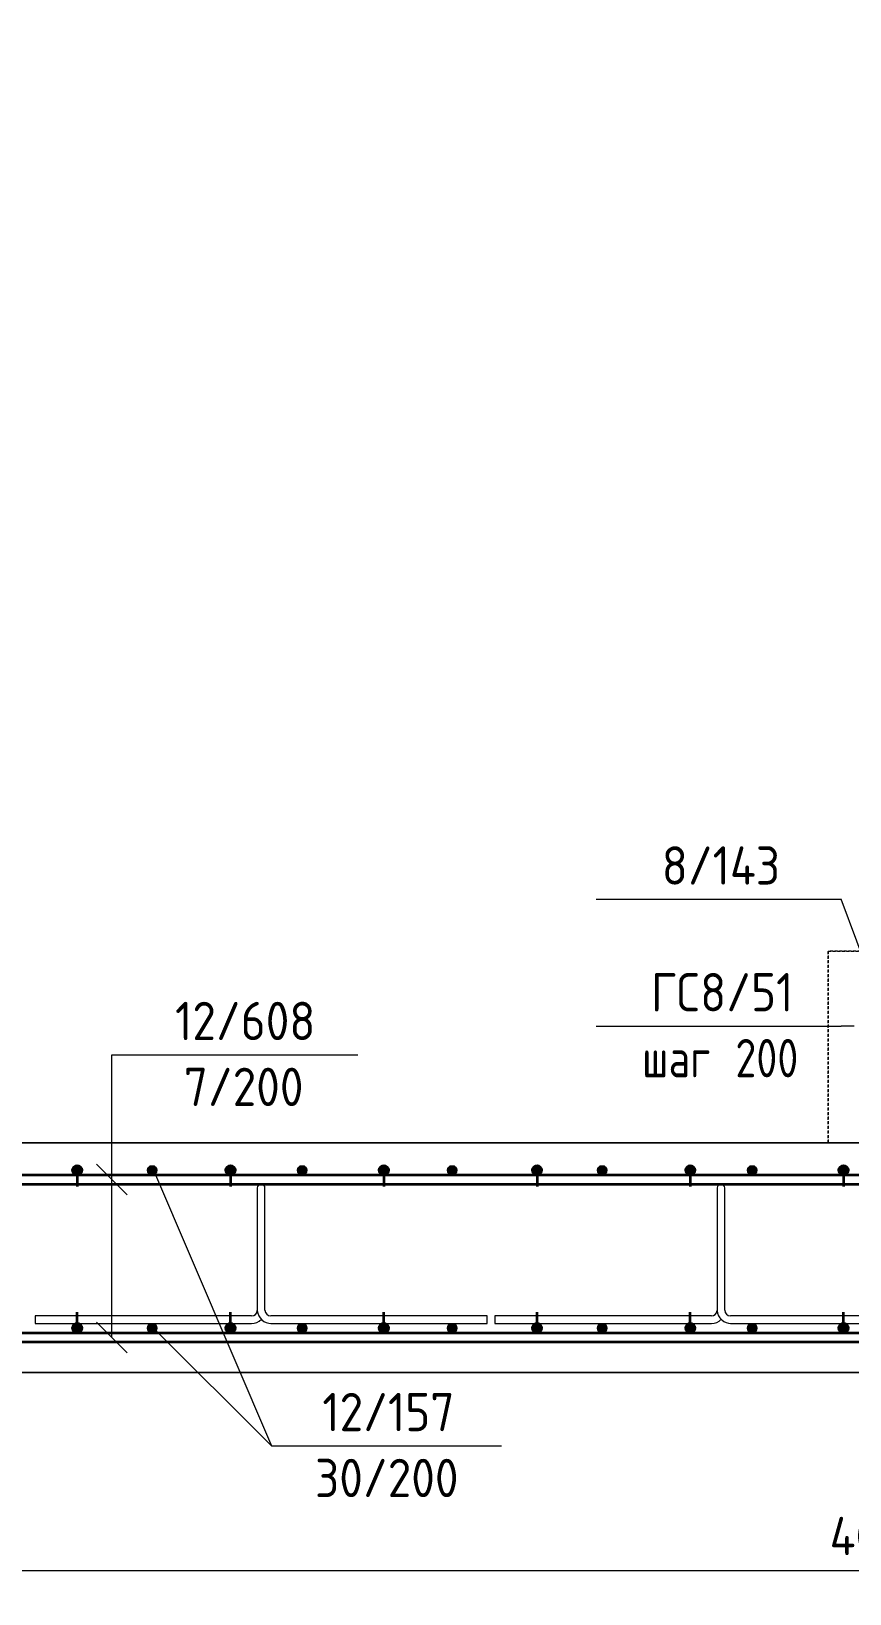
# Model space of a CAD drawing. Header units: millimetres. Extents: x 38156 to 72532, y -3741 to 33881.
# Drawn here: x 49410 to 50478, y -3308 to -1270 of the extents above; entities that cross this region are included whole.
import ezdxf

# ---------------------------------------------------------------- set-up
doc = ezdxf.new("R2010")
doc.units = ezdxf.units.MM
doc.linetypes.add('01 Штриховая _4 мм_', pattern=[6, 3.5, -2.5])
for name, color, linetype, lineweight in [('AA_Dim', 7, 'Continuous', 9), ('AA_Dim-20', 7, 'Continuous', 9), ('AA_Oformlenie', 7, 'Continuous', 9), ('AA_Vinoska', 7, 'Continuous', 9), ('AF_Perekritie', 7, 'Continuous', 20), ('AF_Perekritie_Опалубка', 253, 'Continuous', 20), ('KR_Armatura', 7, 'Continuous', 20), ('KR_Armatura_Tonkie', 7, 'Continuous', 20), ('KR_Fundament', 7, 'Continuous', 20)]:
    doc.layers.add(name, color=color, linetype=linetype, lineweight=lineweight)
doc.styles.add('ISOCPEUR_2', font='isocpeur.ttf', dxfattribs={"width": 0.9, "height": 50})
doc.styles.add('ISOCPEUR_3', font='isocpeur.ttf', dxfattribs={"width": 0.8, "height": 50})
doc.dimstyles.new('01_Точн_3_знака__непрозр__1', dxfattribs={"dimscale": 304.8, "dimtxt": 49.799059, "dimasz": 0.111549, "dimexe": 0.098425, "dimexo": 0.065617, "dimgap": 0.016404, "dimtad": 1, "dimdec": 3, "dimrnd": 0.001, "dimdsep": 46, "dimtxsty": 'ISOCPEUR_2', "dimblk1": 'OBLIQUE', "dimblk2": 'OBLIQUE', "dimsah": 1, "dimcen": 0.09, "dimdle": 0.098425, "dimazin": 0, "dimtfac": 1, "dimtdec": 4, "dimtix": 1, "dimtmove": 0, "dimatfit": 3, "dimfxl": 1, "dimtvp": 1, "dimtfill": 1, "dimtolj": 1, "dimtzin": 0, "dimlwd": 18, "dimlwe": 18, "dimarcsym": 2})

# ---------------------------------------------------------------- blocks, each defined once
blk = doc.blocks.new('Лестница - Лестница-3665204-Разрез 1 Арм')
at = {"layer": 'AF_Perekritie', "linetype": '01 Штриховая _4 мм_'}
for p, q in [((44340.1, -1270), (44640.1, -1270)), ((44340.1, -1470), (44340.1, -1270)), ((44340.1, -1270), (44340.1, -1470)), ((44640.1, -1270), (44340.1, -1270)), ((44640.1, -1270), (44640.1, -1510.4)), ((44640.1, -1510.4), (44640.1, -1270)), ((44040.1, -1670), (44040.1, -1470)), ((44040.1, -1470), (44340.1, -1470)), ((44340.1, -1470), (44040.1, -1470)), ((44040.1, -1470), (44040.1, -1670)), ((44400.6, -1670), (42840.1, -2710.4)), ((42840.1, -2710.4), (44400.6, -1670)), ((43740.1, -1870), (43740.1, -1670)), ((43740.1, -1670), (44040.1, -1670)), ((44040.1, -1670), (43740.1, -1670)), ((43740.1, -1670), (43740.1, -1870)), ((44440.1, -1670), (44400.6, -1670)), ((44400.6, -1670), (44440.1, -1670)), ((43440.1, -2070), (43440.1, -1870)), ((43440.1, -1870), (43740.1, -1870)), ((43740.1, -1870), (43440.1, -1870)), ((43440.1, -1870), (43440.1, -2070)), ((43140.1, -2270), (43140.1, -2070)), ((43140.1, -2070), (43440.1, -2070)), ((43440.1, -2070), (43140.1, -2070)), ((43140.1, -2070), (43140.1, -2270)), ((42840.1, -2470), (42840.1, -2270)), ((42840.1, -2270), (43140.1, -2270)), ((43140.1, -2270), (42840.1, -2270)), ((42840.1, -2270), (42840.1, -2470)), ((42540.1, -2720), (42540.1, -2470)), ((42540.1, -2470), (42840.1, -2470)), ((42840.1, -2470), (42540.1, -2470)), ((42540.1, -2470), (42540.1, -2720)), ((42840.1, -2710.4), (42840.1, -2720)), ((42840.1, -2720), (42840.1, -2710.4)), ((42840.1, -2720), (42540.1, -2720)), ((42540.1, -2720), (42840.1, -2720))]:
    blk.add_line(p, q, dxfattribs=at)
blk = doc.blocks.new('350_Стержень П торец СК-СГ _НесАрм_РабПлоск_ - 350_Стержень П торец СК-СГ _НесАрм_РабПлоск_-V6-Разрез 1 Арм')
at = {"layer": 'KR_Armatura_Tonkie', "lineweight": 35}
h = blk.add_hatch(color=256, dxfattribs=at)
h.paths.add_polyline_path([(44360.1, -2762), (44361.6, -2761.8), (44362, -2761.5), (44362.5, -2761.1), (44355.8, -2760.2), (44357.1, -2761.2), (44358.5, -2761.8)])
h.paths.add_polyline_path([(44365.9, -2754.4), (44364.3, -2751.8), (44363.1, -2750.8), (44362.2, -2750.8), (44362.9, -2751.5), (44362.5, -2753), (44363.8, -2753.6)])
h.paths.add_polyline_path([(44364.3, -2760.2), (44365.3, -2759), (44365.9, -2754.4), (44363.6, -2760), (44364.7, -2759.6)])
h.paths.add_polyline_path([(44356, -2759.2), (44357, -2751.4), (44354.9, -2753), (44354.3, -2754.4), (44354.1, -2756), (44354.3, -2757.6), (44354.9, -2758.6), (44354.9, -2758.2), (44355.8, -2759.1)])
h.paths.add_polyline_path([(44354.3, -2757), (44354.1, -2756), (44354.7, -2754.4)])
h.paths.add_polyline_path([(44358.5, -2751.4), (44358.6, -2750.6), (44360.8, -2750.2), (44360.1, -2750), (44358.5, -2750.2), (44357.9, -2750.7), (44358.2, -2750.8), (44358, -2751.2)])
h = blk.add_hatch(color=256, dxfattribs=at)
h.paths.add_polyline_path([(44365.9, -2754.4), (44365.3, -2753), (44364.8, -2752.7), (44365.4, -2753.6)])
h.paths.add_polyline_path([(44354.9, -2753), (44354.1, -2756), (44354.3, -2757), (44354.8, -2753.6)])
h.paths.add_polyline_path([(44362, -2761.5), (44363.1, -2761.2), (44364.3, -2760.2), (44364.8, -2759.3), (44363.9, -2759.8), (44363.6, -2760), (44365.9, -2754.4), (44362.5, -2753), (44362.9, -2751.5), (44362.3, -2750.6), (44361.1, -2750.3), (44358.5, -2750.8), (44358.5, -2751.4), (44358, -2751.2), (44358.3, -2750.6), (44357.1, -2750.8), (44355.8, -2752), (44355.8, -2752.3), (44357, -2751.4), (44355.8, -2759.1), (44354.9, -2758.2), (44354.9, -2759), (44355.8, -2760.2), (44356.4, -2760.3), (44362.4, -2761.2)])
h.paths.add_polyline_path([(44365.3, -2759), (44365.9, -2757.6), (44366.1, -2756), (44365.9, -2754.4), (44365.3, -2758.5)])
h = blk.add_hatch(color=256, dxfattribs=at)
h.paths.add_polyline_path([(44360.1, -2968), (44360.8, -2967), (44360.6, -2966.8), (44360.1, -2967.8)])
h.paths.add_polyline_path([(44360.1, -2968), (44358.5, -2967.4), (44358.5, -2966), (44355.3, -2961.8), (44354.8, -2962.6), (44354.3, -2961.2), (44354.1, -2962), (44354.3, -2963.6), (44354.8, -2964.5), (44355.8, -2966.2), (44357.1, -2967.2), (44358.5, -2967.8)])
h.paths.add_polyline_path([(44365.3, -2965), (44365.9, -2963.6), (44365.9, -2962.8)])
h.paths.add_polyline_path([(44365.3, -2965), (44365.9, -2960.4), (44365.3, -2959), (44364.3, -2957.8), (44361.8, -2967), (44364.3, -2965.6)])
h.paths.add_polyline_path([(44361.6, -2967.8), (44363.1, -2967.2), (44364.3, -2966), (44364.3, -2965.7), (44363.1, -2966.7)])
h.paths.add_polyline_path([(44357.8, -2967), (44355.8, -2966.2), (44355.4, -2964.7)])
h.paths.add_polyline_path([(44360.1, -2956), (44363, -2957.2), (44362.7, -2958.2), (44364.3, -2957.8), (44363.1, -2956.8), (44360.4, -2956.1)])
h.paths.add_polyline_path([(44354.7, -2960.1), (44357.5, -2958), (44356.4, -2959.9), (44358.5, -2959.3), (44358.7, -2956.8), (44360.1, -2956), (44358.5, -2956.2), (44357.8, -2956.6), (44357.3, -2957.2), (44354.9, -2959)])
h = blk.add_hatch(color=256, dxfattribs=at)
h.paths.add_polyline_path([(44365.3, -2965), (44366.1, -2962), (44365.8, -2961.3)])
h.paths.add_polyline_path([(44360.1, -2968), (44361.6, -2967.8), (44364.3, -2965.6), (44361.8, -2967), (44364.3, -2957.8), (44362.7, -2958.2), (44363, -2957.2), (44360.1, -2956), (44358.5, -2956.9), (44358.5, -2959.3), (44356.4, -2959.9), (44357.5, -2958), (44354.7, -2960.1), (44354.9, -2959), (44354.3, -2960.4), (44354.3, -2961), (44354.5, -2961.5), (44354.8, -2962.6), (44355.3, -2961.8), (44358.5, -2966), (44358.5, -2967.4), (44359.6, -2967.8)])
h.paths.add_polyline_path([(44360.1, -2968), (44360.6, -2966.8), (44360.8, -2967), (44360.2, -2967.8)])
h.paths.add_polyline_path([(44357.8, -2967), (44355.4, -2964.7), (44355.8, -2966.2)])
h.paths.add_polyline_path([(44363.6, -2966.6), (44364.3, -2966.2), (44364.3, -2966)])
h.paths.add_polyline_path([(44354.9, -2959), (44357.3, -2957.2), (44355.8, -2957.8)])
at = {"layer": 'AA_Oformlenie'}
for centre, start, end in [((44360.1, -2756), 360, 180), ((44360.1, -2756), 180, 360), ((44360.1, -2962), 0, 180), ((44360.1, -2962), 180, 0)]:
    blk.add_arc(centre, 6, start, end, dxfattribs=at)
at = {"layer": 'KR_Armatura_Tonkie', "lineweight": 35}
for p, q in [((44360.1, -2762), (44360.1, -2777)), ((44360.1, -2956), (44360.1, -2941))]:
    blk.add_line(p, q, dxfattribs=at)
for centre in [(44360.1, -2756), (44360.1, -2962)]:
    blk.add_circle(centre, 6, dxfattribs=at)
for centre, start, end in [((44360.1, -2756), 90, 270), ((44360.1, -2756), 90, 270), ((44360.1, -2756), 270, 90), ((44360.1, -2756), 270, 90), ((44360.1, -2962), 90, 270), ((44360.1, -2962), 90, 270), ((44360.1, -2962), 270, 90), ((44360.1, -2962), 270, 90)]:
    blk.add_arc(centre, 6, start, end, dxfattribs=at)
blk = doc.blocks.new('ЭУ_Лягушка вид_1 - 10мм-3768111-Разрез 1 Арм')
at = {"layer": 'AA_Oformlenie'}
for p, q in [((40595.1, -2779), (40595.1, -2938.5)), ((40605.1, -2938.5), (40605.1, -2779)), ((40305.1, -2946), (40305.1, -2956)), ((40587.6, -2946), (40305.1, -2946)), ((40895.1, -2946), (40612.6, -2946)), ((40895.1, -2956), (40895.1, -2946)), ((40305.1, -2956), (40587.6, -2956)), ((40612.6, -2956), (40895.1, -2956))]:
    blk.add_line(p, q, dxfattribs=at)
for centre, radius, start, end in [((40600.1, -2779), 5, 0, 180), ((40587.6, -2938.5), 7.5, 270, 356.0986), ((40587.6, -2938.5), 17.5, 270, 316.9756), ((40613.7, -2937.3), 18.7, 185.2148, 270), ((40612.6, -2938.5), 7.5, 180, 270)]:
    blk.add_arc(centre, radius, start, end, dxfattribs=at)
blk = doc.blocks.new('042_М_Арматуры - Диам длина поз _ Комментарий-2260297-Разрез 1 Арм')
at = {"layer": 'AA_Vinoska'}
blk.add_line((38724.5, -948.1), (39044.5, -948.1), dxfattribs=at)
blk = doc.blocks.new('042_М_Арматуры - Диам длина поз _ Шаг колво _засечки_-3763330-Разрез 1 Арм')
at = {"layer": 'AA_Vinoska'}
blk.add_line((38682.4, -1892), (38982.4, -1892), dxfattribs=at)
blk = doc.blocks.new('042_М_Арматуры - Диам длина поз _ Шаг колво-3174169-Разрез 1 Арм')
at = {"layer": 'AA_Vinoska'}
blk.add_line((41813.6, -3115.5), (42113.6, -3115.5), dxfattribs=at)
blk = doc.blocks.new('DIMBLOCK15-Разрез 1 Арм')
at = {"layer": 'AA_Dim-20', "lineweight": 18}
for p, q in [((52550.1, -3040), (52550.1, -3308.5)), ((52550.1, -3278.5), (52550.1, -3040)), ((48485.1, -3282.5), (48485.1, -3248.5)), ((52580.1, -3278.5), (48485.1, -3278.5)), ((48485.1, -3278.5), (48485.1, -3282.5))]:
    blk.add_line(p, q, dxfattribs=at)
at = {"layer": 'AA_Dim-20', "lineweight": 30}
for p, q in [((48485.1, -3278.5), (48502.1, -3261.5)), ((52550.1, -3278.5), (52567.1, -3261.5)), ((48485.1, -3278.5), (48468.1, -3295.5)), ((52550.1, -3278.5), (52533.1, -3295.5))]:
    blk.add_line(p, q, dxfattribs=at)
at = {"layer": 'AA_Dim-20', "color": 0, "lineweight": 18, "insert": (50452, -3208.1), "char_height": 50, "width": 157.442, "attachment_point": 1, "line_spacing_factor": 1.149209, "style": 'ISOCPEUR_2', "bg_fill": 3, "box_fill_scale": 1.25, "bg_fill_color": 256, "bg_fill_true_color": 13158600, "bg_fill_transparency": 0}
blk.add_mtext('4065', dxfattribs=at)
blk = doc.blocks.new('_Oblique')
at = {"color": 0, "linetype": 'ByBlock', "lineweight": -2}
blk.add_line((-0.5, -0.5), (0.5, 0.5), dxfattribs=at)

msp = doc.modelspace()

# ---------------------------------------------------------------- hatches: boundary and pattern name
at = {"layer": 'KR_Armatura'}
h = msp.add_hatch(color=256, dxfattribs=at)
edge = h.paths.add_edge_path()
edge.add_arc((49568.0064, -2756), 6, 0, 360)
for points in [[(49565.0064, -2761.1962), (49571.0064, -2761.1962), (49574.0064, -2756), (49571.0064, -2750.8038), (49565.0064, -2750.8038), (49562.0064, -2756)], [(49760.7483, -2761.1962), (49766.7483, -2761.1962), (49769.7483, -2756), (49766.7483, -2750.8038), (49760.7483, -2750.8038), (49757.7483, -2756)], [(49956.4902, -2761.1962), (49962.4902, -2761.1962), (49965.4902, -2756), (49962.4902, -2750.8038), (49956.4902, -2750.8038), (49953.4902, -2756)], [(50152.2322, -2761.1962), (50158.2322, -2761.1962), (50161.2322, -2756), (50158.2322, -2750.8038), (50152.2322, -2750.8038), (50149.2322, -2756)], [(50347.9741, -2761.1962), (50353.9741, -2761.1962), (50356.9741, -2756), (50353.9741, -2750.8038), (50347.9741, -2750.8038), (50344.9741, -2756)], [(49565.0064, -2967.1962), (49571.0064, -2967.1962), (49574.0064, -2962), (49571.0064, -2956.8038), (49565.0064, -2956.8038), (49562.0064, -2962)], [(49760.7483, -2967.1962), (49766.7483, -2967.1962), (49769.7483, -2962), (49766.7483, -2956.8038), (49760.7483, -2956.8038), (49757.7483, -2962)], [(49956.4902, -2967.1962), (49962.4902, -2967.1962), (49965.4902, -2962), (49962.4902, -2956.8038), (49956.4902, -2956.8038), (49953.4902, -2962)], [(50152.2322, -2967.1962), (50158.2322, -2967.1962), (50161.2322, -2962), (50158.2322, -2956.8038), (50152.2322, -2956.8038), (50149.2322, -2962)], [(50347.9741, -2967.1962), (50353.9741, -2967.1962), (50356.9741, -2962), (50353.9741, -2956.8038), (50347.9741, -2956.8038), (50344.9741, -2962)]]:
    msp.add_hatch(color=256, dxfattribs=at).paths.add_polyline_path(points)
h = msp.add_hatch(color=256, dxfattribs=at)
edge = h.paths.add_edge_path()
edge.add_arc((49763.7483, -2756), 6, 0, 360)
h = msp.add_hatch(color=256, dxfattribs=at)
edge = h.paths.add_edge_path()
edge.add_arc((49959.4902, -2756), 6, 0, 360)
h = msp.add_hatch(color=256, dxfattribs=at)
edge = h.paths.add_edge_path()
edge.add_arc((50155.2322, -2756), 6, 0, 360)
h = msp.add_hatch(color=256, dxfattribs=at)
edge = h.paths.add_edge_path()
edge.add_arc((50350.9741, -2756), 6, 0, 360)
h = msp.add_hatch(color=256, dxfattribs=at)
edge = h.paths.add_edge_path()
edge.add_arc((49568.0064, -2962), 6, 0, 360)
h = msp.add_hatch(color=256, dxfattribs=at)
edge = h.paths.add_edge_path()
edge.add_arc((49763.7483, -2962), 6, 0, 360)
h = msp.add_hatch(color=256, dxfattribs=at)
edge = h.paths.add_edge_path()
edge.add_arc((49959.4902, -2962), 6, 0, 360)
h = msp.add_hatch(color=256, dxfattribs=at)
edge = h.paths.add_edge_path()
edge.add_arc((50155.2322, -2962), 6, 0, 360)
h = msp.add_hatch(color=256, dxfattribs=at)
edge = h.paths.add_edge_path()
edge.add_arc((50350.9741, -2962), 6, 0, 360)

# ---------------------------------------------------------------- linework, layer by layer
at = {"layer": 'AA_Vinoska'}
for p, q in [((50508.1354, -2512), (50467.1975, -2402.4537)), ((50484.1354, -2567.784), (50467.1975, -2567.784)), ((49515.1354, -2605.2842), (49536.3027, -2605.2842)), ((49515.1354, -2974), (49515.1354, -2605.2842)), ((49515.1354, -2605.2842), (49536.3027, -2605.2842)), ((49515.1354, -2768), (49515.1354, -2605.2842)), ((49515.1354, -2768), (49495.1354, -2748)), ((49515.1354, -2768), (49535.1354, -2788)), ((49569.6725, -2756), (49723.67, -3115.5062)), ((49515.1354, -2974), (49495.1354, -2954)), ((49515.1354, -2974), (49535.1354, -2994)), ((49568.9127, -2961.1616), (49723.67, -3115.5062))]:
    msp.add_line(p, q, dxfattribs=at)
at = {"layer": 'KR_Armatura'}
for p, q in [((49565.0064, -2750.8038), (49562.0064, -2756)), ((49571.0064, -2750.8038), (49565.0064, -2750.8038)), ((49574.0064, -2756), (49571.0064, -2750.8038)), ((49760.7483, -2750.8038), (49757.7483, -2756)), ((49766.7483, -2750.8038), (49760.7483, -2750.8038)), ((49769.7483, -2756), (49766.7483, -2750.8038)), ((49956.4902, -2750.8038), (49953.4902, -2756)), ((49962.4902, -2750.8038), (49956.4902, -2750.8038)), ((49965.4902, -2756), (49962.4902, -2750.8038)), ((50152.2322, -2750.8038), (50149.2322, -2756)), ((50158.2322, -2750.8038), (50152.2322, -2750.8038)), ((50161.2322, -2756), (50158.2322, -2750.8038)), ((50347.9741, -2750.8038), (50344.9741, -2756)), ((50353.9741, -2750.8038), (50347.9741, -2750.8038)), ((50356.9741, -2756), (50353.9741, -2750.8038)), ((49562.0064, -2756), (49565.0064, -2761.1962)), ((49565.0064, -2761.1962), (49571.0064, -2761.1962)), ((49571.0064, -2761.1962), (49574.0064, -2756)), ((49757.7483, -2756), (49760.7483, -2761.1962)), ((49760.7483, -2761.1962), (49766.7483, -2761.1962)), ((49766.7483, -2761.1962), (49769.7483, -2756)), ((49953.4902, -2756), (49956.4902, -2761.1962)), ((49956.4902, -2761.1962), (49962.4902, -2761.1962)), ((49962.4902, -2761.1962), (49965.4902, -2756)), ((50149.2322, -2756), (50152.2322, -2761.1962)), ((50152.2322, -2761.1962), (50158.2322, -2761.1962)), ((50158.2322, -2761.1962), (50161.2322, -2756)), ((50344.9741, -2756), (50347.9741, -2761.1962)), ((50347.9741, -2761.1962), (50353.9741, -2761.1962)), ((50353.9741, -2761.1962), (50356.9741, -2756)), ((49565.0064, -2956.8038), (49562.0064, -2962)), ((49562.0064, -2962), (49565.0064, -2967.1962)), ((49571.0064, -2956.8038), (49565.0064, -2956.8038)), ((49565.0064, -2967.1962), (49571.0064, -2967.1962)), ((49574.0064, -2962), (49571.0064, -2956.8038)), ((49571.0064, -2967.1962), (49574.0064, -2962)), ((49760.7483, -2956.8038), (49757.7483, -2962)), ((49757.7483, -2962), (49760.7483, -2967.1962)), ((49766.7483, -2956.8038), (49760.7483, -2956.8038)), ((49760.7483, -2967.1962), (49766.7483, -2967.1962)), ((49769.7483, -2962), (49766.7483, -2956.8038)), ((49766.7483, -2967.1962), (49769.7483, -2962)), ((49956.4902, -2956.8038), (49953.4902, -2962)), ((49953.4902, -2962), (49956.4902, -2967.1962)), ((49962.4902, -2956.8038), (49956.4902, -2956.8038)), ((49956.4902, -2967.1962), (49962.4902, -2967.1962)), ((49965.4902, -2962), (49962.4902, -2956.8038)), ((49962.4902, -2967.1962), (49965.4902, -2962)), ((50152.2322, -2956.8038), (50149.2322, -2962)), ((50149.2322, -2962), (50152.2322, -2967.1962)), ((50158.2322, -2956.8038), (50152.2322, -2956.8038)), ((50152.2322, -2967.1962), (50158.2322, -2967.1962)), ((50161.2322, -2962), (50158.2322, -2956.8038)), ((50158.2322, -2967.1962), (50161.2322, -2962)), ((50347.9741, -2956.8038), (50344.9741, -2962)), ((50344.9741, -2962), (50347.9741, -2967.1962)), ((50353.9741, -2956.8038), (50347.9741, -2956.8038)), ((50347.9741, -2967.1962), (50353.9741, -2967.1962)), ((50356.9741, -2962), (50353.9741, -2956.8038)), ((50353.9741, -2967.1962), (50356.9741, -2962))]:
    msp.add_line(p, q, dxfattribs=at)
for centre in [(49568.0064, -2756), (49763.7483, -2756), (49959.4902, -2756), (50155.2322, -2756), (50350.9741, -2756), (49568.0064, -2962), (49763.7483, -2962), (49959.4902, -2962), (50155.2322, -2962), (50350.9741, -2962)]:
    msp.add_circle(centre, 6, dxfattribs=at)
at = {"layer": 'KR_Armatura_Tonkie', "lineweight": 35}
for p, q in [((46430.1354, -2762), (52510.1354, -2762)), ((46430.1354, -2774), (52510.1354, -2774)), ((46430.1354, -2968), (52510.1354, -2968)), ((46430.1354, -2980), (52510.1354, -2980))]:
    msp.add_line(p, q, dxfattribs=at)
at = {"layer": 'KR_Fundament'}
for p, q in [((46590.1354, -2720), (52350.1354, -2720)), ((52350.1354, -2720), (46590.1354, -2720)), ((52550.1354, -3020), (46390.1354, -3020)), ((46390.1354, -3020), (52550.1354, -3020))]:
    msp.add_line(p, q, dxfattribs=at)

# ---------------------------------------------------------------- block references
at = {"layer": 'AA_Oformlenie'}
for p in [(9110.0738, 0), (9710.0738, 0)]:
    msp.add_blockref('ЭУ_Лягушка вид_1 - 10мм-3768111-Разрез 1 Арм', p, dxfattribs=at)
at = {"layer": 'AA_Vinoska'}
for name, p in [('042_М_Арматуры - Диам длина поз _ Комментарий-2260297-Разрез 1 Арм', (11422.7334, -1454.3934)), ('042_М_Арматуры - Диам длина поз _ Комментарий-2260297-Разрез 1 Арм', (11422.7334, -1619.7236)), ('042_М_Арматуры - Диам длина поз _ Шаг колво _засечки_-3763330-Разрез 1 Арм', (10853.8887, -713.2842)), ('042_М_Арматуры - Диам длина поз _ Шаг колво-3174169-Разрез 1 Арм', (7910.0738, 0))]:
    msp.add_blockref(name, p, dxfattribs=at)
at = {"layer": 'AF_Perekritie_Опалубка', "linetype": '01 Штриховая _4 мм_'}
msp.add_blockref('Лестница - Лестница-3665204-Разрез 1 Арм', (7910.0738, 0), dxfattribs=at)
at = {"layer": 'KR_Armatura_Tonkie', "lineweight": 35}
for p in [(5110.0738, 0), (5310.0738, 0), (5510.0738, 0), (5710.0738, 0), (5910.0738, 0), (6110.0738, 0)]:
    msp.add_blockref('350_Стержень П торец СК-СГ _НесАрм_РабПлоск_ - 350_Стержень П торец СК-СГ _НесАрм_РабПлоск_-V6-Разрез 1 Арм', p, dxfattribs=at)

# ---------------------------------------------------------------- texts
at = {"layer": 'AA_Vinoska', "char_height": 50, "attachment_point": 1}
for s, insert, width, style in [('8/143', (50232.9603, -2333.3716), 187.594875, 'ISOCPEUR_2'), ('ГС', (50218.7403, -2498.7019), 77.924025, 'ISOCPEUR_2'), ('8/51', (50283.0341, -2498.7019), 144.30375, 'ISOCPEUR_2'), ('12/608', (49597.8455, -2536.2022), 222.227775, 'ISOCPEUR_2'), (' 200', (50303.5387, -2584.683), 133.4008, 'ISOCPEUR_3'), ('шаг', (50207.2303, -2584.683), 116.7257, 'ISOCPEUR_3'), ('7/200', (49609.0955, -2622.1832), 194.810062, 'ISOCPEUR_2'), ('12/157', (49789.9828, -3046.4242), 210.683475, 'ISOCPEUR_2'), ('30/200', (49780.4428, -3132.4052), 233.772075, 'ISOCPEUR_2')]:
    msp.add_mtext(s, dxfattribs=dict(at, insert=insert, width=width, style=style))

# ---------------------------------------------------------------- next in the draw order: dimensions: what is measured, and where the dimension line sits
at = {"layer": 'AA_Dim', "lineweight": 18}
dim = msp.add_linear_dim(base=(48485.1354, -3278.4618), p1=(52550.1354, -3020), p2=(48485.1354, -3302.5035), dimstyle='01_Точн_3_знака__непрозр__1', override={"dimpost": '<>', "dimfxl": 4074.804683}, dxfattribs=at)
dim.commit()
dim.dimension.update_dxf_attribs({"geometry": 'DIMBLOCK15-Разрез 1 Арм', "text_midpoint": (50517.6354, -3248.4618)})

doc.saveas('drawing.dxf')
